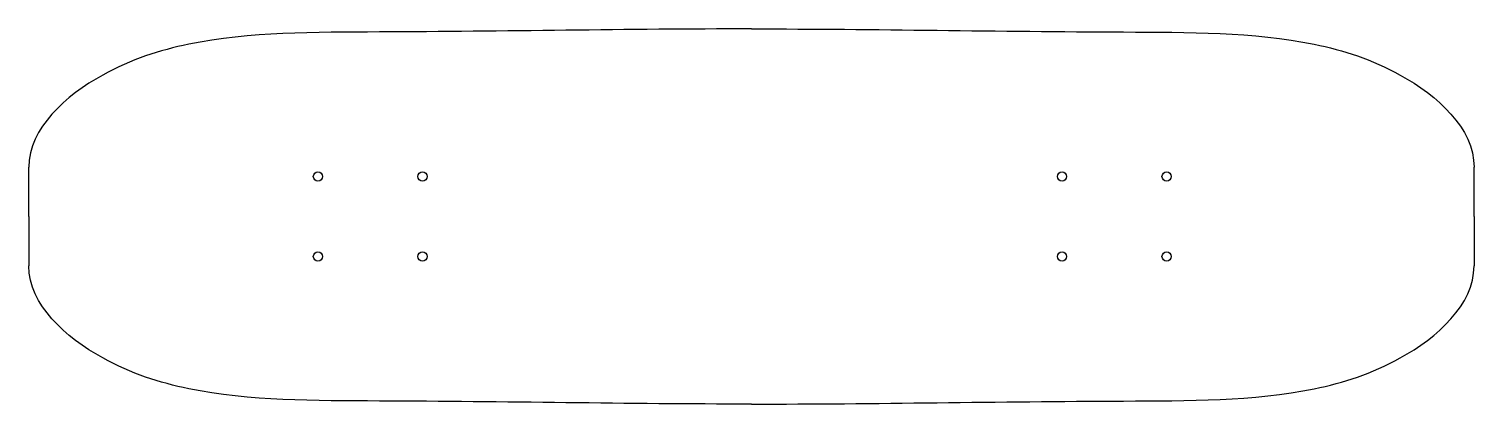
# Model space of a CAD drawing. Header units: inches. Extents: x -1.7 to 27.7, y 2.4 to 10.
import ezdxf

# ---------------------------------------------------------------- set-up
doc = ezdxf.new("R2010")
doc.units = ezdxf.units.IN
doc.header["$MEASUREMENT"] = 0

msp = doc.modelspace()

# ---------------------------------------------------------------- linework, layer by layer
for p, q in [((-1.674, 6.236), (-1.674, 7.236)), ((27.701, 6.236), (27.701, 7.236)), ((-1.674, 6.236), (-1.674, 5.236)), ((27.701, 6.236), (27.701, 5.236))]:
    msp.add_line(p, q)
for centre in [(4.201, 7.049), (6.326, 7.049), (19.326, 7.049), (21.451, 7.049), (4.201, 5.424), (6.326, 5.424), (19.326, 5.424), (21.451, 5.424)]:
    msp.add_circle(centre, 0.0938)
for points in [[(13.014, 10.049), (10.493, 10.049), (6.72, 9.968), (2.186, 9.993), (-0.34, 9.202), (-1.674, 8.037), (-1.674, 7.236)], [(13.014, 10.049), (15.535, 10.049), (19.307, 9.968), (23.842, 9.993), (26.367, 9.202), (27.701, 8.037), (27.701, 7.236)], [(13.014, 2.424), (10.493, 2.424), (6.72, 2.505), (2.186, 2.48), (-0.34, 3.271), (-1.674, 4.436), (-1.674, 5.236)], [(13.014, 2.424), (15.535, 2.424), (19.307, 2.505), (23.842, 2.48), (26.367, 3.271), (27.701, 4.436), (27.701, 5.236)]]:
    msp.add_open_spline(points, degree=3, knots=[0, 0, 0, 0, 7.562758, 11.445814, 13.304073, 15.705245, 15.705245, 15.705245, 15.705245])

doc.saveas('drawing.dxf')
